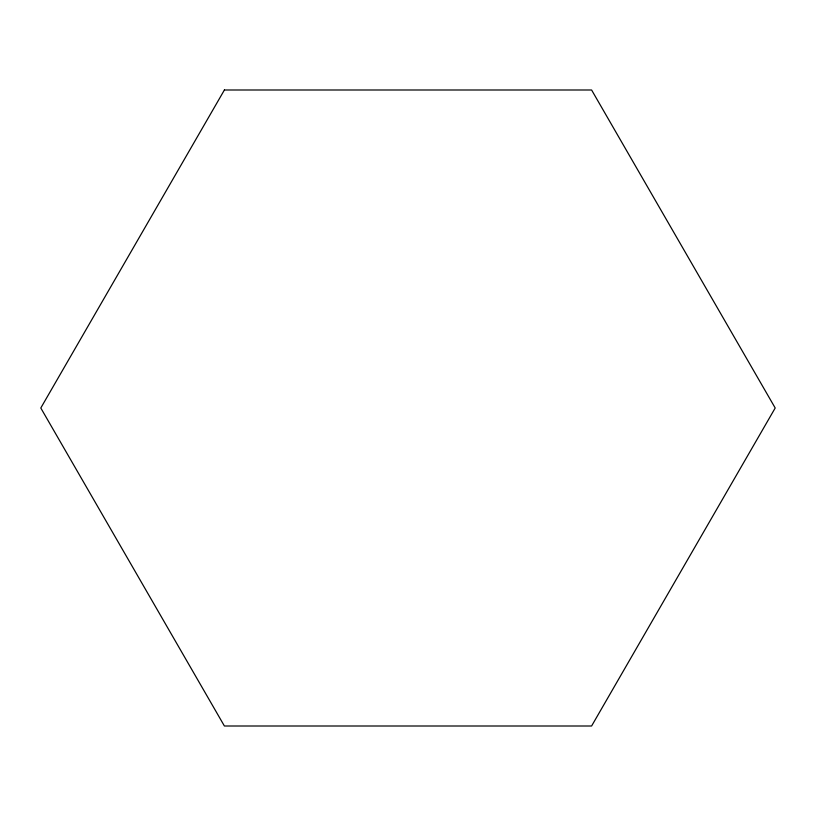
<?xml version="1.0" encoding="UTF-8"?>
<svg xmlns="http://www.w3.org/2000/svg" width="816" height="816" viewBox="0 0 816 816"><rect width="100%" height="100%" fill="white"/><g stroke="black" fill="none" stroke-linecap="round" stroke-linejoin="round"><path stroke-width="1.22" d="M224.4 89.995L40.8 408L224.4 726.005L591.6 726.005L775.2 408L591.6 89.995L224.4 89.995"/></g></svg>
